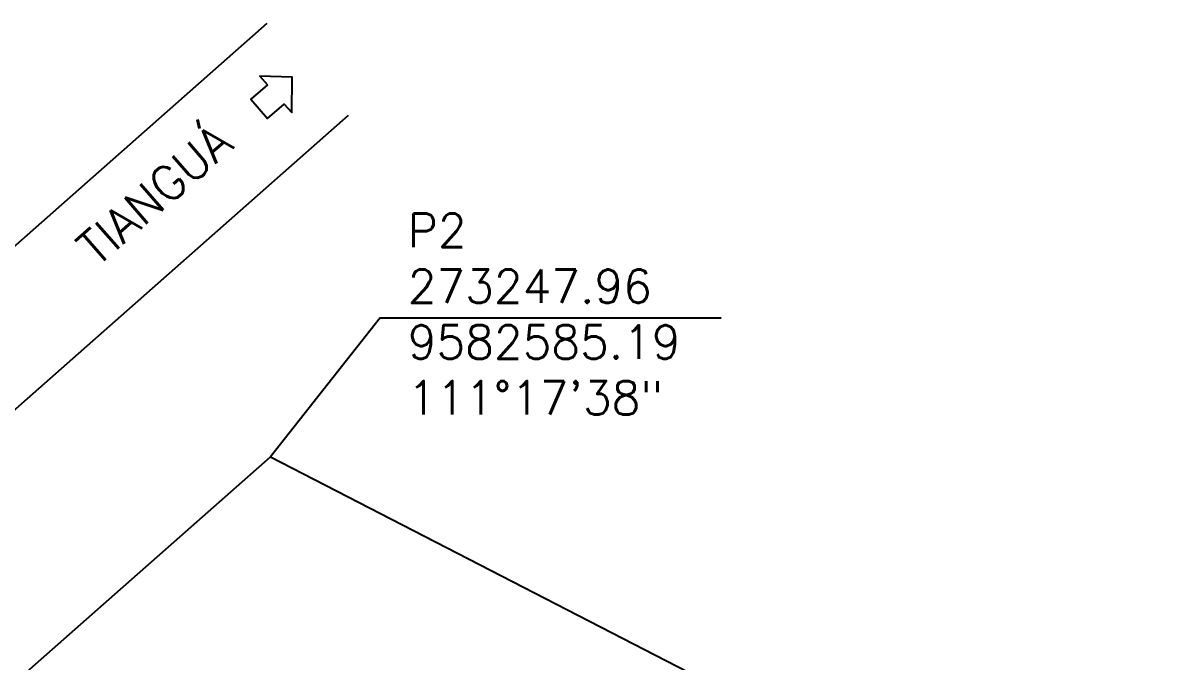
# Model space of a CAD drawing. Header units: millimetres. Extents: x 272118 to 273910, y 9581933 to 9583029.
# Drawn here: x 272735.7 to 272848.8, y 9582966.8 to 9583029.2 of the extents above; entities that cross this region are included whole.
import ezdxf

# ---------------------------------------------------------------- set-up
doc = ezdxf.new("R2010")
doc.units = ezdxf.units.MM
doc.header["$PDMODE"] = 35
for name, color, linetype in [('ARQ-COTAS', 30, 'Continuous'), ('ARQ-PENA-01', 1, 'Continuous'), ('ARQ-TEXTO2', 2, 'Continuous'), ('ARQ-TEXTO3', 3, 'Continuous'), ('TERRENO', 6, 'Continuous')]:
    doc.layers.add(name, color=color, linetype=linetype)
doc.styles.add('ROMANS', font='romans.shx')
doc.styles.add('Romans_Anot', font='romans.shx')
doc.dimstyles.new('Escala 1-1000', dxfattribs={"dimscale": 15, "dimtxt": 0.2, "dimasz": 0.15, "dimexe": 0.1, "dimexo": 0.2, "dimgap": 0.15, "dimtad": 1, "dimzin": 4, "dimdsep": 46, "dimtxsty": 'Romans_Anot', "dimblk": 'OBLIQUE', "dimcen": 0.25, "dimse1": 1, "dimse2": 1, "dimsd1": 1, "dimsd2": 1, "dimclrd": 256, "dimclre": 256, "dimclrt": 2, "dimaunit": 1, "dimadec": 3, "dimazin": 0, "dimtfac": 1, "dimtix": 1, "dimtmove": 2, "dimatfit": 3, "dimfxl": 0, "dimlwd": -1, "dimlwe": -1, "dimarcsym": 0})

# ---------------------------------------------------------------- blocks, each defined once
blk = doc.blocks.new('*D59')
at = {"layer": 'Defpoints', "color": 0, "transparency": 16777216}
for p in [(272759.86, 9582986.83), (272765.57, 9582980.37), (272684.9, 9582920.64)]:
    blk.add_point(p, dxfattribs=at)
at = {"layer": 'ARQ-COTAS', "color": 2, "transparency": 16777216, "insert": (272725.61, 9582950.08), "char_height": 3, "attachment_point": 5, "rotation": 41.4483, "style": 'Romans_Anot'}
blk.add_mtext('100.00', dxfattribs=at)
blk = doc.blocks.new('_Oblique')
at = {"color": 0, "linetype": 'ByBlock', "lineweight": -2}
blk.add_line((-0.5, -0.5), (0.5, 0.5), dxfattribs=at)
blk = doc.blocks.new('*D62')
at = {"layer": 'Defpoints', "color": 0, "transparency": 16777216}
for p in [(272759.86, 9582986.83), (272756.78, 9582980.86), (272848.75, 9582941.03)]:
    blk.add_point(p, dxfattribs=at)
at = {"layer": 'ARQ-COTAS', "color": 2, "transparency": 16777216, "insert": (272802.95, 9582961.29), "char_height": 3, "attachment_point": 5, "rotation": 332.7421, "style": 'Romans_Anot'}
blk.add_mtext('100.00', dxfattribs=at)

msp = doc.modelspace()

# ---------------------------------------------------------------- linework, layer by layer
at = {"layer": 'ARQ-COTAS', "linetype": 'Continuous'}
for q in [(272759.858, 9582986.835), (272803.915, 9583000.434)]:
    msp.add_line((272770.594, 9583000.434), q, dxfattribs=at)
at = {"layer": 'ARQ-PENA-01'}
for p, q in [((272631.928, 9582916.55), (272759.538, 9583029.244)), ((272639.871, 9582907.555), (272767.481, 9583020.25))]:
    msp.add_line(p, q, dxfattribs=at)
at = {"layer": 'ARQ-TEXTO3'}
msp.add_lwpolyline([(272759.56, 9583023.221), (272757.927, 9583021.802), (272759.574, 9583019.908), (272761.207, 9583021.327), (272761.938, 9583020.486), (272761.968, 9583023.953), (272758.829, 9583024.062)], close=True, dxfattribs=at)
at = {"layer": 'TERRENO'}
for p, q in [((272684.902, 9582920.64), (272759.858, 9582986.835)), ((272759.858, 9582986.835), (272848.753, 9582941.035))]:
    msp.add_line(p, q, dxfattribs=at)

# ---------------------------------------------------------------- texts
at = {"layer": 'ARQ-TEXTO2', "insert": (272773.272, 9583010.61), "char_height": 3.276, "attachment_point": 1, "style": 'ROMANS'}
msp.add_mtext('P2\\P{\\C2;273247.96\\P9582585.19\\P111°17\'38"}', dxfattribs=at)
at = {"layer": 'ARQ-TEXTO3', "insert": (272748.534, 9583012.468), "char_height": 3.36, "attachment_point": 5, "rotation": 41, "style": 'ROMANS'}
msp.add_mtext('TIANGUÁ', dxfattribs=at)

# ---------------------------------------------------------------- dimensions: what is measured, and where the dimension line sits
at = {"layer": 'ARQ-COTAS'}
for p1, distance, picture, middle in [((272684.902, 9582920.64), -8.626, '*D59', (272725.608, 9582950.082)), ((272848.753, 9582941.035), 6.72, '*D62', (272802.945, 9582961.295))]:
    dim = msp.add_aligned_dim(p1=p1, p2=(272759.858, 9582986.835), distance=distance, dimstyle='Escala 1-1000', dxfattribs=at)
    dim.commit()
    dim.dimension.update_dxf_attribs({"geometry": picture, "text_midpoint": middle})

doc.saveas('drawing.dxf')
